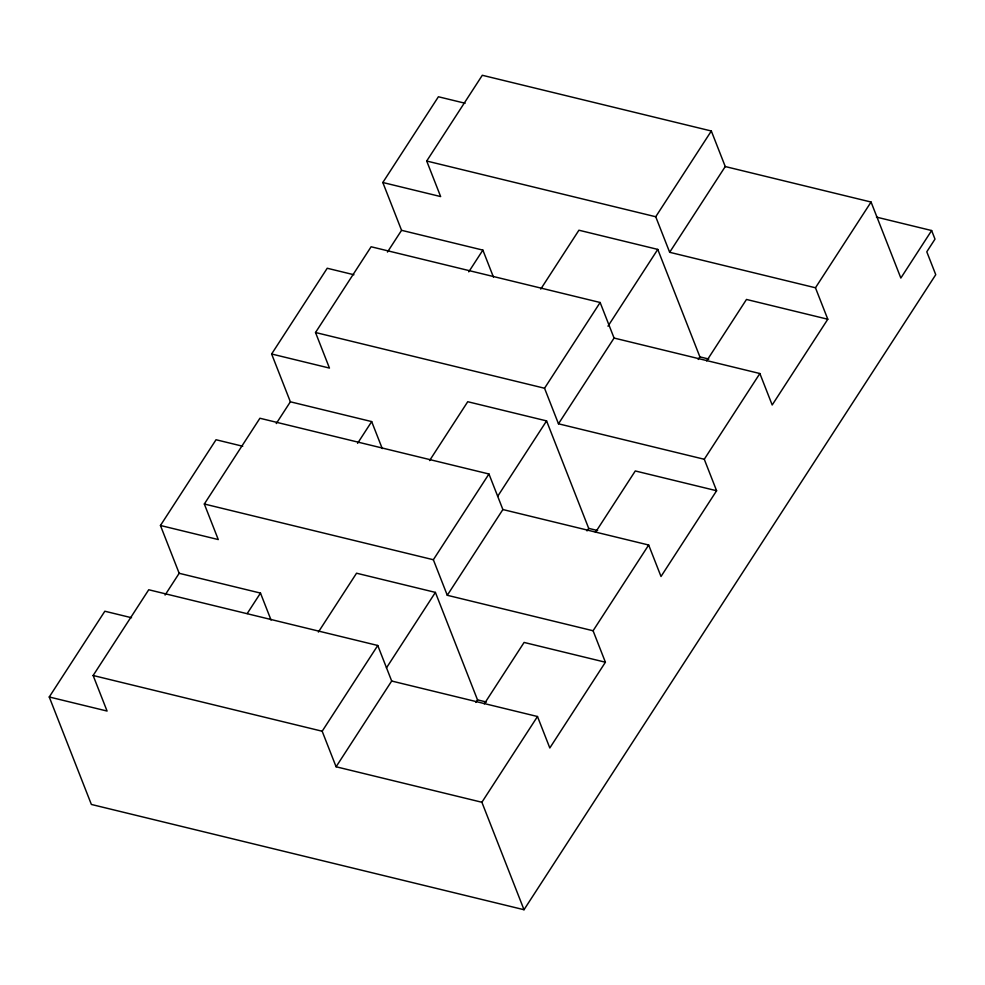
<?xml version="1.0" encoding="UTF-8"?>
<svg xmlns="http://www.w3.org/2000/svg" width="985" height="985" viewBox="0 0 985 985"><rect width="100%" height="100%" fill="white"/><g stroke="black" fill="none" stroke-linecap="round" stroke-linejoin="round"><path stroke-width="1.48" d="M876.441 217.106L931.638 230.539L934.999 239.121L926.787 251.791L935.75 274.68L524.008 909.721L91.371 804.449L49.25 696.986L104.841 611.229L131.534 617.73M165.074 595.051L179.172 573.295L160.444 525.485L216.035 439.741L242.716 446.242M276.256 423.562L290.366 401.806L271.626 353.997L327.229 268.252L353.91 274.741M387.45 252.074L401.56 230.318L382.82 182.508L438.411 96.764L465.105 103.253M49.25 696.986L107.069 711.047L93.132 675.501L148.735 589.756L377.76 645.483L391.685 681.029L336.094 766.773L481.887 802.258L524.008 909.721M160.444 525.485L218.264 539.558L204.326 504.012L259.917 418.256L488.954 473.994L502.879 509.54L447.288 595.285L593.081 630.757L605.406 662.228L549.815 747.972L537.49 716.514L391.685 681.029M271.626 353.997L329.446 368.07L315.52 332.511L371.111 246.767L600.136 302.493L614.074 338.052L558.47 423.796L704.275 459.269L716.6 490.739L661.009 576.484L648.672 545.013L502.879 509.54M382.82 182.508L440.64 196.569L426.702 161.023L482.305 75.279L711.33 131.005L725.255 166.551L669.665 252.295L815.457 287.78L827.794 319.238L772.191 404.983L759.866 373.524L614.074 338.052M247.21 613.556L260.483 593.081L179.172 573.295M357.567 443.348L371.677 421.592L290.366 401.806M468.762 271.86L482.872 250.104L401.56 230.318M318.377 632.074L356.545 573.208L435.395 592.391L477.503 699.855L475.853 702.416M429.571 460.586L467.74 401.72L546.577 420.903L588.698 528.366L587.035 530.927M540.753 289.098L578.921 230.219L657.771 249.402L699.892 356.878L698.23 359.439M336.094 766.773L322.169 731.227L377.76 645.483M447.288 595.285L433.351 559.739L488.954 473.994M558.47 423.796L544.545 388.238L600.136 302.493M669.665 252.295L655.727 216.749L711.33 131.005M386.44 667.904L435.395 592.391M497.622 496.403L546.577 420.903M607.979 326.195L657.771 249.402M484.275 703.869L524.094 642.442L605.406 662.228M595.457 532.38L635.288 470.953L716.6 490.739M706.651 360.892L746.482 299.452L827.794 319.238M481.887 802.258L537.49 716.514M593.081 630.757L648.672 545.013M704.275 459.269L759.866 373.524M815.457 287.78L871.06 202.036L725.255 166.551M931.638 230.539L900.844 278.041L871.06 202.036M426.702 161.023L655.727 216.749M699.892 356.878L708.806 359.045M315.52 332.511L544.545 388.238M588.698 528.366L597.624 530.533M204.326 504.012L433.351 559.739M477.503 699.855L486.43 702.034M93.132 675.501L322.169 731.227M482.872 250.104L493.448 277.093M371.677 421.592L382.254 448.581M260.483 593.081L271.06 620.07"/></g></svg>
